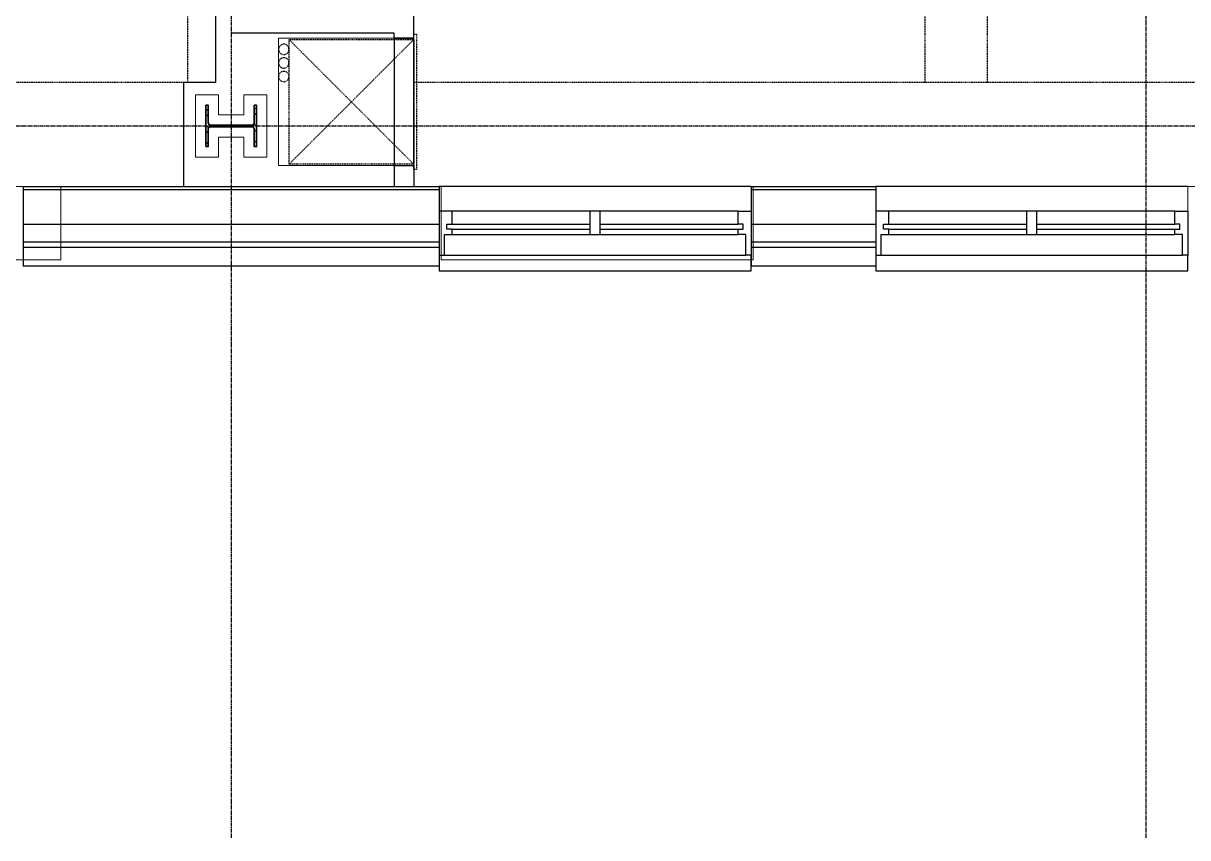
# Model space of a CAD drawing. Header units: inches. Extents: x -6955 to 13123, y -1334 to 3701.
# Drawn here: x 7289.3 to 7513.3, y 1223.6 to 1380.3 of the extents above; entities that cross this region are included whole.
import ezdxf

# ---------------------------------------------------------------- set-up
doc = ezdxf.new("R2010")
doc.units = ezdxf.units.IN
doc.header["$MEASUREMENT"] = 0
doc.linetypes.add('CENTER2', pattern=[1.125, 0.75, -0.125, 0.125, -0.125])
doc.linetypes.add('HIDDEN2', pattern=[0.1875, 0.125, -0.0625])
for name, color, linetype, lineweight in [('A-Detl-Hatch', 1, 'Continuous', 18), ('A-Detl-Wide', 2, 'Continuous', 35), ('S-Detl-Hatch', 1, 'Continuous', 18)]:
    doc.layers.add(name, color=color, linetype=linetype, lineweight=lineweight)
for name, color, linetype in [('A-Door-Head', 8, 'Continuous'), ('A-Flor-Soffit', 6, 'HIDDEN2'), ('A-Glaz', 7, 'Continuous'), ('A-Glaz-Sill', 8, 'Continuous'), ('A-Grid(SmallScale)', 11, 'CENTER2'), ('A-HVAC', 6, 'HIDDEN2'), ('A-Wall-Full', 7, 'Continuous'), ('A-Wall-Hatch', 15, 'Continuous')]:
    doc.layers.add(name, color=color, linetype=linetype)
doc.layers.add('G-Anno-Nplt', color=140, linetype='Continuous', lineweight=18, plot=False)

# ---------------------------------------------------------------- blocks, each defined once
blk = doc.blocks.new('EXTERIOR WINDOW')
at = {"layer": 'A-Glaz'}
for p, q in [((3829.83, -10349.67), (3856.33, -10349.67)), ((3829.83, -10350.67), (3856.33, -10350.67)), ((3858.33, -10349.67), (3884.83, -10349.67)), ((3858.33, -10350.67), (3884.83, -10350.67)), ((3829.83, -10351.67), (3884.83, -10351.67))]:
    blk.add_line(p, q, dxfattribs=at)
for points in [[(3829.83, -10349.67), (3829.83, -10347.17), (3827.33, -10347.17), (3827.33, -10355.67), (3828.33, -10355.67), (3828.33, -10351.67), (3829.83, -10351.67), (3829.83, -10350.67), (3828.83, -10350.67), (3828.83, -10349.67), (3829.83, -10349.67)], [(3884.83, -10349.67), (3884.83, -10347.17), (3887.33, -10347.17), (3887.33, -10355.67), (3886.33, -10355.67), (3886.33, -10351.67), (3884.83, -10351.67), (3884.83, -10350.67), (3885.83, -10350.67), (3885.83, -10349.67), (3884.83, -10349.67)]]:
    blk.add_lwpolyline(points, dxfattribs=at)
blk.add_lwpolyline([(3858.33, -10347.17), (3856.33, -10347.17), (3856.33, -10351.67), (3858.33, -10351.67)], close=True, dxfattribs=at)
at = {"layer": 'A-Glaz-Sill'}
for p, q in [((3887.33, -10342.42), (3827.33, -10342.42)), ((3884.83, -10347.17), (3829.83, -10347.17)), ((3828.33, -10355.67), (3886.33, -10355.67))]:
    blk.add_line(p, q, dxfattribs=at)
blk.add_lwpolyline([(3827.33, -10355.67), (3827.33, -10358.67), (3887.33, -10358.67), (3887.33, -10355.67)], dxfattribs=at)
blk = doc.blocks.new('*U18')
at = {"layer": 'A-Detl-Hatch'}
h = blk.add_hatch(dxfattribs=at)
h.set_pattern_fill('ANSI32', color=256, scale=6, style=0)
h.set_pattern_definition([(45, (0, -4.865), (-1.591, 1.591), []), (45, (1.0607, -4.865), (-1.591, 1.591), [])])
edge = h.paths.add_edge_path()
edge.add_line((3.98, -9.73), (3.98, -9.295))
edge.add_line((3.98, -9.295), (0.645, -9.295))
edge.add_arc((0.645, -8.795), 0.5, 180, 270, ccw=False)
edge.add_line((0.145, -8.795), (0.145, -0.935))
edge.add_arc((0.645, -0.935), 0.5, 90, 180, ccw=False)
edge.add_line((0.645, -0.435), (3.98, -0.435))
edge.add_line((3.98, -0.435), (3.98, 0))
edge.add_line((3.98, 0), (-3.98, 0))
edge.add_line((-3.98, 0), (-3.98, -0.435))
edge.add_line((-3.98, -0.435), (-0.645, -0.435))
edge.add_arc((-0.645, -0.935), 0.5, 0, 90, ccw=False)
edge.add_line((-0.145, -0.935), (-0.145, -8.795))
edge.add_arc((-0.645, -8.795), 0.5, -90, 0, ccw=False)
edge.add_line((-0.645, -9.295), (-3.98, -9.295))
edge.add_line((-3.98, -9.295), (-3.98, -9.73))
edge.add_line((-3.98, -9.73), (3.98, -9.73))
at = {"color": 0, "linetype": 'ByBlock'}
blk.add_lwpolyline([(3.98, -9.73), (3.98, -9.295), (0.645, -9.295, -0.4142136), (0.145, -8.795), (0.145, -0.935, -0.4142136), (0.645, -0.435), (3.98, -0.435), (3.98, 0), (-3.98, 0), (-3.98, -0.435), (-0.645, -0.435, -0.4142136), (-0.145, -0.935), (-0.145, -8.795, -0.4142136), (-0.645, -9.295), (-3.98, -9.295), (-3.98, -9.73)], format="xyb", close=True, dxfattribs=at)
blk = doc.blocks.new('W10X33')
at = {"layer": 'S-Detl-Hatch'}
blk.add_lwpolyline([(13773.78, -7310.28), (13773.78, -7305.84), (13769.95, -7305.84), (13769.95, -7300.98), (13773.78, -7300.98), (13773.78, -7296.55), (13761.82, -7296.55), (13761.82, -7300.98), (13765.66, -7300.98), (13765.66, -7305.84), (13761.82, -7305.84), (13761.82, -7310.28)], close=True, dxfattribs=at)
at = {"layer": 'A-Detl-Wide'}
blk.add_blockref('*U18', (13767.8, -7298.55), dxfattribs=at)
blk = doc.blocks.new('King Studio 1')
at = {"layer": 'A-Flor-Soffit'}
for p, q in [((8.36, 260.64), (8.36, 146.75)), ((9.12, 260.64), (188.88, 260.64))]:
    blk.add_line(p, q, dxfattribs=at)
at = {"layer": 'A-Wall-Full'}
for p, q in [((9.12, 280.63), (9.12, 260.64)), ((3, 146.75), (3, 260.64)), ((3, 260.64), (9.12, 260.64))]:
    blk.add_line(p, q, dxfattribs=at)
at = {"layer": 'G-Anno-Nplt'}
blk.add_line((9.12, 280.63), (215.02, 280.63), dxfattribs=at)
blk.add_lwpolyline([(32.75, 294.75), (92.75, 294.75), (92.75, 280.63), (32.75, 280.63)], close=True, dxfattribs=at)
blk = doc.blocks.new('HVAC UNIT NICHE')
at = {"layer": 'A-Door-Head'}
blk.add_lwpolyline([(4, 0), (28.5, 0), (28.5, -3.75), (4, -3.75)], close=True, dxfattribs=at)
at = {"layer": 'A-HVAC'}
for p, q in [((4.25, 0), (28.25, -24)), ((4.25, -24), (28.25, 0))]:
    blk.add_line(p, q, dxfattribs=at)
for points in [[(3.25, 0), (29.25, 0), (29.25, 0.5), (3.25, 0.5)], [(4.25, -24), (28.25, -24), (28.25, 0), (4.25, 0)]]:
    blk.add_lwpolyline(points, close=True, dxfattribs=at)
for centre in [(21.13, -25), (23.75, -25), (26.36, -25)]:
    blk.add_circle(centre, 1, dxfattribs=at)
at = {"layer": 'A-Wall-Full'}
for p, q in [((4, 0), (0, 0)), ((4, -3.75), (4, 0)), ((28.5, 0), (33.25, 0)), ((28.5, -3.75), (28.5, 0)), ((33.25, 0), (33.25, -26)), ((4, -3.75), (0, -3.75)), ((28.5, -3.75), (29.5, -3.75)), ((29.5, -3.75), (29.5, -26))]:
    blk.add_line(p, q, dxfattribs=at)
at = {"layer": 'G-Anno-Nplt'}
blk.add_lwpolyline([(4, 0), (4, -26), (28.5, -26), (28.5, 0)], close=True, dxfattribs=at)

msp = doc.modelspace()

# ---------------------------------------------------------------- linework, layer by layer
at = {"layer": 'A-Flor-Soffit'}
for p, q in [((7462.7742, 1482.8275), (7462.7727, 1368.9432)), ((7474.7742, 1482.8273), (7474.7727, 1368.943)), ((7543.7742, 1368.9422), (7364.4517, 1368.9444))]:
    msp.add_line(p, q, dxfattribs=at)
at = {"layer": 'A-Grid(SmallScale)'}
for p, q in [((7329.3342, 3132.3201), (7329.3342, 1223.6428)), ((7505.3342, 1223.6428), (7505.3342, 3132.3201)), ((4537.3342, 1360.5773), (8345.3342, 1360.5773))]:
    msp.add_line(p, q, dxfattribs=at)
at = {"layer": 'A-Wall-Full'}
for p, q in [((7338.4517, 1378.4523), (7329.3342, 1378.4523)), ((7289.3339, 1348.988), (7289.3339, 1333.613)), ((7289.3339, 1348.9523), (7369.3345, 1348.9523)), ((7369.3345, 1348.988), (7369.3345, 1333.613)), ((7429.3351, 1348.988), (7429.3351, 1333.613)), ((7429.3351, 1348.9523), (7453.3332, 1348.9523)), ((7453.3332, 1348.988), (7453.3332, 1333.613)), ((7369.3354, 1333.5773), (7289.333, 1333.5773)), ((7453.3332, 1333.5773), (7429.3342, 1333.5773))]:
    msp.add_line(p, q, dxfattribs=at)
at = {"layer": 'A-Wall-Hatch'}
for p, q in [((7289.3339, 1348.3273), (7369.3345, 1348.3273)), ((7429.3351, 1348.3273), (7453.3332, 1348.3273)), ((7289.3339, 1341.7023), (7369.3345, 1341.7023)), ((7429.3351, 1341.7023), (7453.3332, 1341.7023)), ((7369.3345, 1338.2023), (7289.3339, 1338.2023)), ((7453.3332, 1338.2023), (7429.3351, 1338.2023)), ((7369.3345, 1337.2023), (7289.3339, 1337.2023)), ((7453.3332, 1337.2023), (7429.3351, 1337.2023))]:
    msp.add_line(p, q, dxfattribs=at)
at = {"layer": 'G-Anno-Nplt'}
msp.add_line((7543.7742, 1348.9523), (7338.7542, 1348.9523), dxfattribs=at)
for points in [[(7369.3348, 1348.9523), (7429.3342, 1348.9523), (7429.3342, 1332.7026), (7369.3348, 1332.7026)], [(7429.7092, 1334.8273), (7369.7097, 1334.8273), (7369.7097, 1348.9524), (7429.7092, 1348.9524)], [(7453.3336, 1348.9523), (7513.333, 1348.9523), (7513.333, 1332.7026), (7453.3336, 1332.7026)]]:
    msp.add_lwpolyline(points, close=True, dxfattribs=at)

# ---------------------------------------------------------------- block references
for name, p, rotation in [('King Studio 1', (7329.3342, 1629.5773), 180.0000000000688), ('W10X33', (14632.7469, 15128.3782), 270)]:
    msp.add_blockref(name, p, dxfattribs=dict(rotation=rotation))
at = {"xscale": -1, "rotation": 270.0000000000271}
msp.add_blockref('HVAC UNIT NICHE', (7364.4517, 1348.9523), dxfattribs=at)
for p in [(3542.0058, 11691.3754), (3626.0046, 11691.3754)]:
    msp.add_blockref('EXTERIOR WINDOW', p)

doc.saveas('drawing.dxf')
